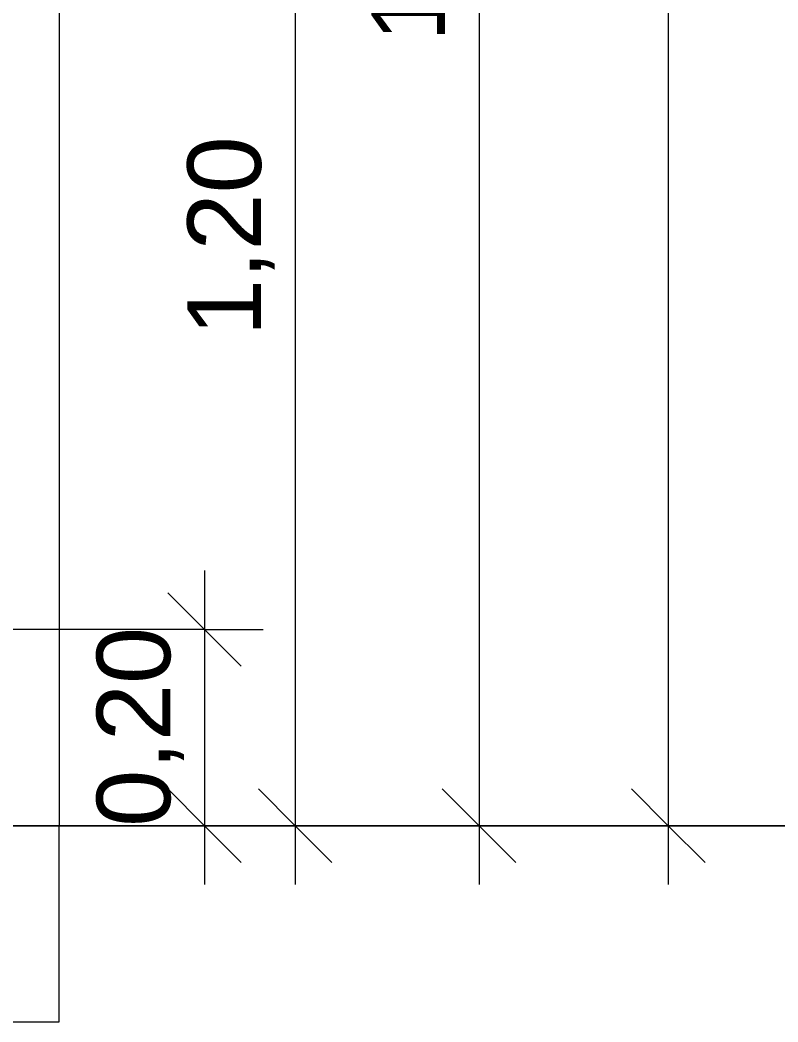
# Model space of a CAD drawing. Header units: metres. Extents: x 34 to 87, y -2.3 to 19.3.
# Drawn here: x 53.587 to 54.36, y -0.2 to 0.821 of the extents above; entities that cross this region are included whole.
import ezdxf

# ---------------------------------------------------------------- set-up
doc = ezdxf.new("R2010")
doc.units = ezdxf.units.M
for name, color, linetype, lineweight in [('A-ANNO-DIMS', 7, 'Continuous', 5), ('A-ANNO-DIMS-25', 7, 'Continuous', 5), ('A-DETL', 7, 'Continuous', 5), ('ARQ-COTA-50', 7, 'Continuous', 5), ('ARQ-ELEV6', 7, 'Continuous', 5), ('ARQ-MOB', 7, 'Continuous', 5), ('ARQ-PAR', 7, 'Continuous', 5), ('S-BEAM', 7, 'Continuous', 5)]:
    doc.layers.add(name, color=color, linetype=linetype, lineweight=lineweight)
doc.layers.add('ARQ_1100_BASE_TÉRREO_GARAGEM_dwg', color=7, linetype='Continuous', lineweight=5, true_color=0x767676)
doc.styles.add('Arial_1', font='arial.ttf', dxfattribs={"height": 0.075})
doc.dimstyles.new('Diagonal_-_2_mm_Arial_-_PRETO', dxfattribs={"dimscale": 0.3048, "dimtxt": 0.076519, "dimasz": 0.246063, "dimexe": 0.19685, "dimexo": 0.123031, "dimgap": 0.04101, "dimtad": 1, "dimrnd": 0.01, "dimzin": 0, "dimdsep": 46, "dimtxsty": 'Arial_1', "dimblk1": 'OBLIQUE', "dimblk2": 'OBLIQUE', "dimsah": 1, "dimcen": 0.09, "dimdle": 0.19685, "dimazin": 0, "dimtfac": 1, "dimtdec": 4, "dimtix": 1, "dimtmove": 0, "dimatfit": 3, "dimfxl": 1, "dimtvp": 1, "dimtolj": 1, "dimtzin": 0, "dimarcsym": 2})

# ---------------------------------------------------------------- blocks, each defined once
blk = doc.blocks.new('IFC_ifc-3-BB')
at = {"layer": 'S-BEAM', "color": 253, "lineweight": 18, "true_color": 0xaaaaaa}
for p, q in [((41.3326, 0), (41.1826, 0)), ((41.3326, -0.2), (41.3326, 0)), ((41.1826, -0.2), (41.3326, -0.2))]:
    blk.add_line(p, q, dxfattribs=at)
blk = doc.blocks.new('ARQ_1100_BASE_TÉRREO_GARAGEM_dwg-3696053-BB')
at = {"lineweight": 5}
blk.add_line((41.5326, 0), (43.7326, 0), dxfattribs=at)
at = {"layer": 'ARQ-COTA-50'}
blk.add_line((39.313, 0), (44.2993, 0), dxfattribs=at)
at = {"layer": 'ARQ-COTA-50', "flags": 128}
blk.add_lwpolyline([(44.2993, 0), (44.0826, 0), (39.313, 0)], dxfattribs=at)
at = {"layer": 'ARQ-ELEV6'}
for p, q in [((41.5326, 0), (43.7326, 0)), ((43.7326, 0), (41.5326, 0))]:
    blk.add_line(p, q, dxfattribs=at)
at = {"layer": 'ARQ-MOB'}
for p, q in [((41.3326, 0), (43.9326, 0)), ((43.9326, 0), (41.3326, 0))]:
    blk.add_line(p, q, dxfattribs=at)
at = {"layer": 'ARQ-PAR'}
for p, q in [((43.9326, 0), (41.3326, 0)), ((41.3326, 0), (41.8326, 0))]:
    blk.add_line(p, q, dxfattribs=at)
at = {"layer": 'ARQ-PAR', "flags": 128}
blk.add_lwpolyline([(40.6826, 0), (41.8326, 0), (44.2993, 0)], dxfattribs=at)
blk = doc.blocks.new('DIMBLOCK17-BB')
at = {"layer": 'A-ANNO-DIMS-25'}
for p, q in [((53.7752, 0.26), (53.7752, -0.06)), ((53.7752, 0.2), (53.5513, 0.2)), ((53.7752, 0.2), (53.8352, 0.2)), ((53.7752, 0), (53.7152, 0)), ((53.7752, 0), (53.7907, 0))]:
    blk.add_line(p, q, dxfattribs=at)
at = {"layer": 'A-ANNO-DIMS-25', "lineweight": 20}
for p, q in [((53.7752, 0.2), (53.7377, 0.2375)), ((53.7752, 0.2), (53.8127, 0.1625)), ((53.7752, 0), (53.7377, 0.0375)), ((53.7752, 0), (53.8127, -0.0375))]:
    blk.add_line(p, q, dxfattribs=at)
at = {"layer": 'A-ANNO-DIMS-25', "color": 0, "insert": (53.6653, -0.0012), "char_height": 0.075, "width": 0.242979, "attachment_point": 1, "rotation": 90, "line_spacing_factor": 0.941778, "style": 'Arial_1'}
blk.add_mtext('0,20', dxfattribs=at)
blk = doc.blocks.new('_Oblique')
at = {"color": 0, "linetype": 'ByBlock', "lineweight": -2}
blk.add_line((-0.5, -0.5), (0.5, 0.5), dxfattribs=at)
blk = doc.blocks.new('DIMBLOCK18-BB')
at = {"layer": 'A-ANNO-DIMS-25'}
for p, q in [((53.8677, 1.26), (53.8677, -0.06)), ((53.8677, 1.2), (53.573, 1.2)), ((53.8677, 1.2), (53.9277, 1.2)), ((53.8677, 0), (53.8077, 0)), ((53.8677, 0), (53.8832, 0))]:
    blk.add_line(p, q, dxfattribs=at)
at = {"layer": 'A-ANNO-DIMS-25', "lineweight": 20}
for p, q in [((53.8677, 1.2), (53.8302, 1.2375)), ((53.8677, 1.2), (53.9052, 1.1625)), ((53.8677, 0), (53.8302, 0.0375)), ((53.8677, 0), (53.9052, -0.0375))]:
    blk.add_line(p, q, dxfattribs=at)
at = {"layer": 'A-ANNO-DIMS-25', "color": 0, "insert": (53.7578, 0.4988), "char_height": 0.075, "width": 0.242979, "attachment_point": 1, "rotation": 90, "line_spacing_factor": 0.941778, "style": 'Arial_1'}
blk.add_mtext('1,20', dxfattribs=at)
blk = doc.blocks.new('DIMBLOCK19-BB')
at = {"layer": 'A-ANNO-DIMS-25'}
for p, q in [((54.0552, 1.86), (54.0552, -0.06)), ((54.0552, 1.8), (53.5635, 1.8)), ((54.0552, 1.8), (54.1152, 1.8)), ((54.0552, 0), (53.9952, 0)), ((54.0552, 0), (54.0708, 0))]:
    blk.add_line(p, q, dxfattribs=at)
at = {"layer": 'A-ANNO-DIMS-25', "lineweight": 20}
for p, q in [((54.0552, 1.8), (54.0177, 1.8375)), ((54.0552, 1.8), (54.0927, 1.7625)), ((54.0552, 0), (54.0177, 0.0375)), ((54.0552, 0), (54.0927, -0.0375))]:
    blk.add_line(p, q, dxfattribs=at)
at = {"layer": 'A-ANNO-DIMS-25', "color": 0, "insert": (53.9454, 0.7988), "char_height": 0.075, "width": 0.242979, "attachment_point": 1, "rotation": 90, "line_spacing_factor": 0.941778, "style": 'Arial_1'}
blk.add_mtext('1,80', dxfattribs=at)
blk = doc.blocks.new('DIMBLOCK20-BB')
at = {"layer": 'A-ANNO-DIMS-25'}
for p, q in [((54.2481, 2.16), (54.2481, -0.06)), ((54.2481, 2.1), (53.5145, 2.1)), ((54.2481, 2.1), (54.3081, 2.1)), ((54.2481, 0), (54.1881, 0)), ((54.2481, 0), (54.2636, 0))]:
    blk.add_line(p, q, dxfattribs=at)
at = {"layer": 'A-ANNO-DIMS-25', "lineweight": 20}
for p, q in [((54.2481, 2.1), (54.2106, 2.1375)), ((54.2481, 2.1), (54.2856, 2.0625)), ((54.2481, 0), (54.2106, 0.0375)), ((54.2481, 0), (54.2856, -0.0375))]:
    blk.add_line(p, q, dxfattribs=at)
at = {"layer": 'A-ANNO-DIMS-25', "color": 0, "insert": (54.1382, 0.9488), "char_height": 0.075, "width": 0.242979, "attachment_point": 1, "rotation": 90, "line_spacing_factor": 0.941778, "style": 'Arial_1'}
blk.add_mtext('2,10', dxfattribs=at)

msp = doc.modelspace()

# ---------------------------------------------------------------- linework, layer by layer
at = {"layer": 'A-DETL', "color": 9, "true_color": 0xc0c0c0}
msp.add_line((53.627, 3.5), (53.627, 0), dxfattribs=at)

# ---------------------------------------------------------------- block references
at = {"lineweight": 5}
msp.add_blockref('IFC_ifc-3-BB', (12.2944, 0), dxfattribs=at)
at = {"layer": 'ARQ_1100_BASE_TÉRREO_GARAGEM_dwg', "color": 7}
msp.add_blockref('ARQ_1100_BASE_TÉRREO_GARAGEM_dwg-3696053-BB', (12.2944, 0), dxfattribs=at)

# ---------------------------------------------------------------- dimensions: what is measured, and where the dimension line sits
at = {"layer": 'A-ANNO-DIMS'}
for base, p1, p2, override, picture, middle in [((54.2481, 0), (53.477, 2.1), (54.3011, 0), {"dimpost": '<>', "dimfxl": 2.255902}, 'DIMBLOCK20-BB', (54.1973, 1.05)), ((54.0552, 0), (53.526, 1.8), (54.1083, 0), {"dimpost": '<>', "dimfxl": 1.89183}, 'DIMBLOCK19-BB', (54.0044, 0.9)), ((53.8677, 0), (53.5355, 1.2), (53.9207, 0), {"dimpost": '<>', "dimfxl": 1.260316}, 'DIMBLOCK18-BB', (53.8169, 0.6)), ((53.7752, 0), (53.5138, 0.2), (53.8282, 0), {"dimpost": '<>', "dimfxl": 0.372613}, 'DIMBLOCK17-BB', (53.7244, 0.1))]:
    dim = msp.add_linear_dim(base=base, p1=p1, p2=p2, angle=90, dimstyle='Diagonal_-_2_mm_Arial_-_PRETO', override=override, dxfattribs=at)
    dim.commit()
    dim.dimension.update_dxf_attribs({"geometry": picture, "text_midpoint": middle})

doc.saveas('drawing.dxf')
